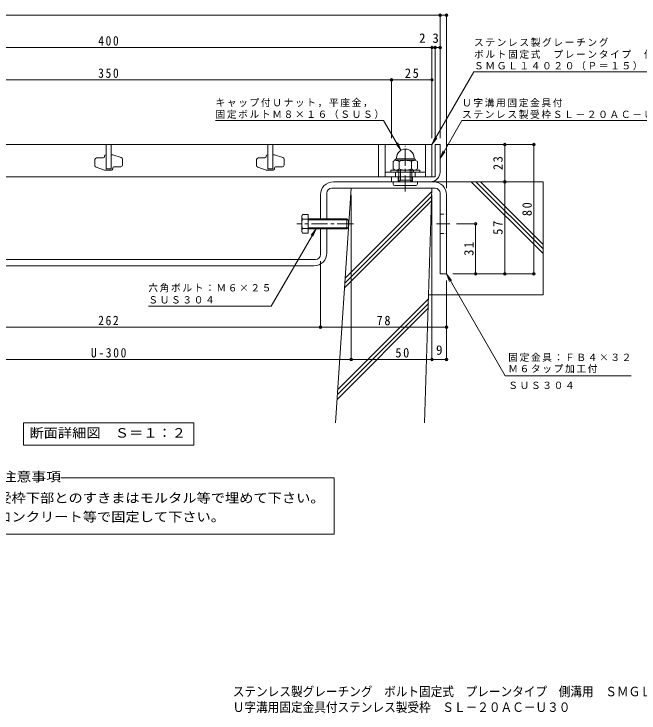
# Model space of a CAD drawing. Units: millimetres on the paper, enlarged 10 times, with parts at other scales. Extents: x -2205 to 2286, y -1959 to 1524.
# Drawn here: x -1155 to 779, y -1959 to 203 of the extents above; entities that cross this region are included whole.
import ezdxf
from ezdxf.enums import TextEntityAlignment as Align

# ---------------------------------------------------------------- set-up
doc = ezdxf.new("R2010")
doc.units = ezdxf.units.MM
doc.header["$LTSCALE"] = 10
doc.header["$PDMODE"] = 32
doc.header["$PDSIZE"] = 8
doc.linetypes.add('CHAIN1', pattern=[8, 5, -1, 1, -1])
doc.linetypes.add('DASHED1', pattern=[1.8, 1.2, -0.6])
for name, color, linetype, lineweight in [('D-1_躯体', 2, 'Continuous', 9), ('D-2_仕上', 3, 'Continuous', 9), ('D-4_文字', 7, 'Continuous', 9), ('D-5_建具', 7, 'Continuous', 9), ('D-6_間仕切', 6, 'Continuous', 9), ('D-8_ハッチ', 3, 'Continuous', 9), ('D-A_インテリア', 2, 'Continuous', 9), ('D-B_衛生陶器', 2, 'Continuous', 9)]:
    doc.layers.add(name, color=color, linetype=linetype, lineweight=lineweight)
doc.layers.add('F-0_F-0ﾚｲﾔ', color=2, linetype='Continuous')
doc.styles.add('ＭＳ ゴシック', font='')
doc.styles.get('ＭＳ ゴシック').set_extended_font_data('MS Gothic')

msp = doc.modelspace()

# ---------------------------------------------------------------- linework, layer by layer
at = {"layer": 'D-1_躯体'}
for p, q in [((148.32, -300.06), (148.32, -201.06)), ((148.32, -201.06), (163.32, -201.06)), ((163.32, -201.06), (163.32, -286.06)), ((33.32, -316.06), (33.32, -301.06)), ((78.32, -316.06), (78.32, -301.06))]:
    msp.add_line(p, q, dxfattribs=at)
msp.add_lwpolyline([(133.32, -316.06), (13.32, -316.06), (13.32, -301.06), (147.32, -301.06)], dxfattribs=at)
for centre, radius in [((133.32, -286.06), 30), ((147.32, -300.06), 1)]:
    msp.add_arc(centre, radius, 270, 0, dxfattribs=at)
at = {"layer": 'D-2_仕上'}
for p, q in [((-869.18, -276.06), (-869.18, -201.06)), ((-854.18, -201.06), (-854.18, -276.06)), ((-369.18, -276.06), (-369.18, -201.06)), ((-354.18, -201.06), (-354.18, -276.06)), ((-26.68, -201.06), (-26.68, -301.06)), ((-6.68, -201.06), (-6.68, -301.06)), ((118.32, -201.06), (118.32, -301.06)), ((-874.18, -238.31), (-874.18, -236.31)), ((-870.18, -232.31), (-869.18, -232.31)), ((-854.18, -232.31), (-849.18, -232.31)), ((-849.18, -232.31), (-822.6, -241.17)), ((-374.18, -238.31), (-374.18, -236.31)), ((-370.18, -232.31), (-369.18, -232.31)), ((-354.18, -232.31), (-349.18, -232.31)), ((-349.18, -232.31), (-322.6, -241.17)), ((-904.18, -266.2), (-904.18, -247.31)), ((-899.18, -242.31), (-878.18, -242.31)), ((-819.18, -245.91), (-819.18, -264.81)), ((-404.18, -266.2), (-404.18, -247.31)), ((-399.18, -242.31), (-378.18, -242.31)), ((-319.18, -245.91), (-319.18, -264.81)), ((-869.18, -276.06), (-854.18, -276.06)), ((-849.18, -273.81), (-849.18, -275.81)), ((-824.18, -269.81), (-845.18, -269.81)), ((-369.18, -276.06), (-354.18, -276.06)), ((-349.18, -273.81), (-349.18, -275.81)), ((-324.18, -269.81), (-345.18, -269.81)), ((138.32, -301.06), (-1861.68, -301.06)), ((118.32, -286.06), (-6.68, -286.06)), ((25.82, -301.06), (25.82, -286.06)), ((85.82, -301.06), (85.82, -286.06))]:
    msp.add_line(p, q, dxfattribs=at)
for points in [[(-1861.68, -201.06), (138.32, -201.06), (138.32, -301.06)], [(-853.18, -279.81), (-874.18, -279.81), (-900.76, -270.95)], [(-353.18, -279.81), (-374.18, -279.81), (-400.76, -270.95)]]:
    msp.add_lwpolyline(points, dxfattribs=at)
for centre, radius, start, end in [((-870.18, -236.31), 4, 90, 180), ((-370.18, -236.31), 4, 90, 180), ((-899.18, -247.31), 5, 90, 180), ((-878.18, -238.31), 4, 270, 0), ((-824.18, -245.91), 5, 0, 71.56505), ((-399.18, -247.31), 5, 90, 180), ((-378.18, -238.31), 4, 270, 0), ((-324.18, -245.91), 5, 0, 71.56505), ((-899.18, -266.2), 5, 180, 251.56505), ((-853.18, -275.81), 4, 270, 0), ((-845.18, -273.81), 4, 90, 180), ((-824.18, -264.81), 5, 270, 0), ((-399.18, -266.2), 5, 180, 251.56505), ((-353.18, -275.81), 4, 270, 0), ((-345.18, -273.81), 4, 90, 180), ((-324.18, -264.81), 5, 270, 0)]:
    msp.add_arc(centre, radius, start, end, dxfattribs=at)
at = {"layer": 'D-4_文字'}
for p, q in [((-1886.68, 198.94), (163.32, 198.94)), ((163.32, 201.94), (163.32, -181.06)), ((163.32, 198.94), (183.32, 198.94)), ((183.32, 201.94), (183.32, -336.06)), ((-1861.68, 98.94), (138.32, 98.94)), ((138.32, 101.94), (138.32, -181.06)), ((138.32, 98.94), (148.32, 98.94)), ((148.32, 101.94), (148.32, -181.06)), ((148.32, 98.94), (163.32, 98.94)), ((13.32, 1.94), (13.32, -181.06)), ((-1736.68, -1.06), (13.32, -1.06)), ((13.32, -1.06), (138.32, -1.06)), ((456.32, -201.06), (183.32, -201.06)), ((363.32, -316.06), (363.32, -201.06)), ((453.32, -601.06), (453.32, -201.06)), ((363.32, -601.06), (363.32, -316.06)), ((-111.68, -868.73), (-111.68, -356.06)), ((138.32, -868.73), (138.32, -356.06)), ((276.32, -446.06), (213.96, -446.06)), ((273.32, -601.06), (273.32, -446.06)), ((-206.68, -768.84), (-206.68, -561.06)), ((456.32, -601.06), (203.32, -601.06)), ((183.32, -868.73), (183.32, -621.06)), ((-1516.68, -765.84), (-206.68, -765.84)), ((-206.68, -765.84), (183.32, -765.84)), ((-1611.68, -865.73), (-111.68, -865.73)), ((-111.68, -865.73), (138.32, -865.73)), ((138.32, -865.73), (183.32, -865.73))]:
    msp.add_line(p, q, dxfattribs=at)
for p in [(163.32, 198.94), (183.32, 198.94), (138.32, 98.94), (148.32, 98.94), (163.32, 98.94), (13.32, -1.06), (138.32, -1.06), (363.32, -201.06), (453.32, -201.06), (363.32, -316.06), (273.32, -446.06), (273.32, -601.06), (363.32, -601.06), (453.32, -601.06), (-206.68, -765.84), (183.32, -765.84), (-111.68, -865.73), (138.32, -865.73), (183.32, -865.73)]:
    msp.add_point(p, dxfattribs=at)
at = {"layer": 'D-5_建具'}
for p, q in [((268.22, 23.94), (893.24, 23.94)), ((-531.15, -126.06), (-11.15, -126.06)), ((-11.15, -126.06), (42.32, -218.68)), ((231.16, -126.06), (163.32, -243.56)), ((231.16, -126.06), (891.18, -126.06)), ((138.32, -201.06), (153.54, -181.22)), ((42.32, -218.68), (27.1, -198.84)), ((42.32, -218.68), (32.75, -195.58)), ((163.32, -243.56), (172.88, -220.46)), ((163.32, -243.56), (178.54, -223.72)), ((-220.39, -461.06), (-235.61, -480.89)), ((365.18, -916.06), (183.32, -601.06)), ((183.32, -601.06), (198.54, -620.89)), ((183.32, -601.06), (192.88, -624.16)), ((-358.96, -701.06), (-738.96, -701.06)), ((754.26, -916.06), (365.18, -916.06)), ((-1124.68, -1061.06), (-598.68, -1061.06)), ((-1124.68, -1061.06), (-1124.68, -1131.06)), ((-598.68, -1061.06), (-598.68, -1131.06)), ((-1124.68, -1131.06), (-598.68, -1131.06)), ((-1009.32, -1231.68), (-164.39, -1231.68)), ((-164.39, -1231.68), (-164.39, -1406.29)), ((-164.39, -1406.29), (-1558.97, -1406.29))]:
    msp.add_line(p, q, dxfattribs=at)
for points in [[(268.22, 23.94), (138.32, -201.06), (147.88, -177.96)], [(-358.96, -701.06), (-220.39, -461.06), (-229.96, -484.16)]]:
    msp.add_lwpolyline(points, dxfattribs=at)
at = {"layer": 'D-6_間仕切'}
for p, q in [((143.32, -316.06), (481.82, -316.06)), ((481.82, -537.97), (259.9, -316.06)), ((481.82, -523.83), (274.05, -316.06)), ((481.82, -509.69), (288.19, -316.06)), ((481.82, -316.06), (481.82, -666.06)), ((-160.02, -1061.06), (-111.68, -336.06)), ((-130.22, -614.1), (138.01, -345.87)), ((138.32, -336.06), (-111.68, -336.06)), ((138.32, -336.06), (115.66, -1061.06)), ((-131.23, -629.25), (137.55, -360.47)), ((-132.24, -644.4), (137.1, -375.07)), ((128, -666.06), (481.82, -666.06)), ((-153.18, -958.53), (127.64, -677.71)), ((-155.2, -988.83), (126.73, -706.9)), ((-154.19, -973.68), (127.18, -692.3))]:
    msp.add_line(p, q, dxfattribs=at)
at = {"layer": 'D-8_ハッチ'}
for p, q in [((-166.68, -316.06), (143.32, -316.06)), ((-171.68, -336.06), (148.32, -336.06)), ((-206.68, -431.06), (-206.68, -356.06)), ((-186.68, -431.06), (-186.68, -351.06)), ((163.32, -351.06), (163.32, -601.06)), ((183.32, -356.06), (183.32, -601.06)), ((-206.68, -541.06), (-206.68, -461.06)), ((-186.68, -536.06), (-186.68, -461.06)), ((-1501.68, -556.06), (-221.68, -556.06)), ((-1496.68, -576.06), (-226.68, -576.06)), ((183.32, -601.06), (163.32, -601.06))]:
    msp.add_line(p, q, dxfattribs=at)
at = {"layer": 'D-8_ハッチ', "linetype": 'DASHED1'}
for p, q in [((163.32, -416.06), (183.32, -416.06)), ((163.32, -476.06), (183.32, -476.06))]:
    msp.add_line(p, q, dxfattribs=at)
at = {"layer": 'D-8_ハッチ', "color": 7, "linetype": 'CHAIN1'}
msp.add_line((152.67, -446.06), (193.96, -446.06), dxfattribs=at)
at = {"layer": 'D-8_ハッチ'}
for centre, radius, start, end in [((-166.68, -356.06), 40, 90, 180), ((143.32, -356.06), 40, 0, 90), ((-171.68, -351.06), 15, 90, 180), ((148.32, -351.06), 15, 0, 90), ((-226.68, -536.06), 40, 270, 0), ((-221.68, -541.06), 15, 270, 0)]:
    msp.add_arc(centre, radius, start, end, dxfattribs=at)
at = {"layer": 'D-A_インテリア'}
for p, q in [((-262.16, -417.19), (-264.68, -421.56)), ((-264.68, -421.56), (-264.68, -470.56)), ((-244.68, -417.19), (-262.16, -417.19)), ((-244.68, -431.62), (-262.16, -431.62)), ((-244.68, -417.19), (-244.68, -474.93)), ((-244.68, -431.06), (-124.68, -431.06)), ((-124.68, -431.06), (-119.68, -436.06)), ((-124.68, -431.06), (-124.68, -461.06)), ((-244.68, -434.06), (-121.68, -434.06)), ((-119.68, -436.06), (-119.68, -456.06)), ((-262.16, -474.93), (-264.68, -470.56)), ((-244.68, -460.49), (-262.16, -460.49)), ((-244.68, -474.93), (-262.16, -474.93)), ((-244.68, -458.06), (-121.68, -458.06)), ((-244.68, -461.06), (-124.68, -461.06)), ((-124.68, -461.06), (-119.68, -456.06))]:
    msp.add_line(p, q, dxfattribs=at)
at = {"layer": 'D-A_インテリア', "color": 7, "linetype": 'CHAIN1'}
msp.add_line((-104.68, -446.06), (-279.68, -446.06), dxfattribs=at)
at = {"layer": 'D-A_インテリア'}
for centre, radius, start, end in [((-222.11, -446.06), 42.57, 160.18087, 199.81913), ((-249.66, -424.41), 14.43, 150.00001, 209.99999), ((-249.66, -467.71), 14.43, 150.00001, 209.99999)]:
    msp.add_arc(centre, radius, start, end, dxfattribs=at)
at = {"layer": 'D-B_衛生陶器', "color": 7, "linetype": 'CHAIN1'}
msp.add_line((55.82, -346.47), (55.82, -204.43), dxfattribs=at)
at = {"layer": 'D-B_衛生陶器'}
for p, q in [((24.81, -249.56), (18.29, -253.32)), ((18.29, -253.32), (18.29, -276.3)), ((23.82, -249.56), (23.82, -250.13)), ((86.83, -249.56), (24.81, -249.56)), ((28.82, -244.56), (28.82, -242.06)), ((82.82, -244.56), (28.82, -244.56)), ((37.05, -253.32), (37.05, -276.3)), ((74.58, -253.32), (74.58, -276.3)), ((82.82, -244.56), (82.82, -242.06)), ((86.83, -249.56), (93.35, -253.32)), ((87.82, -249.56), (87.82, -250.13)), ((93.35, -253.32), (93.35, -276.3)), ((10.82, -280.06), (100.82, -280.06)), ((24.81, -280.06), (18.29, -276.3)), ((30.82, -280.06), (30.82, -286.06)), ((35.82, -316.06), (35.82, -280.06)), ((40.82, -311.06), (40.82, -280.06)), ((70.82, -311.06), (70.82, -280.06)), ((75.82, -316.06), (75.82, -280.06)), ((80.82, -280.06), (80.82, -286.06)), ((86.83, -280.06), (93.35, -276.3)), ((18.32, -322.56), (18.32, -316.06)), ((35.82, -316.06), (40.82, -311.06)), ((40.82, -311.06), (70.82, -311.06)), ((75.82, -316.06), (70.82, -311.06)), ((93.32, -322.56), (93.32, -316.06)), ((23.32, -327.56), (88.32, -327.56))]:
    msp.add_line(p, q, dxfattribs=at)
msp.add_lwpolyline([(100.82, -280.06), (100.82, -286.06), (10.82, -286.06), (10.82, -280.06)], dxfattribs=at)
for centre, radius, start, end in [((55.82, -242.06), 27, 0, 180), ((28.82, -249.56), 5, 90, 180), ((24.81, -271.37), 21.82, 55.84651, 90.00017), ((55.82, -298.23), 48.67, 67.32404, 112.67596), ((86.83, -271.37), 21.82, 89.99983, 124.15349), ((82.82, -249.56), 5, 0, 90), ((24.81, -258.24), 21.82, 269.99983, 304.15349), ((55.82, -231.39), 48.67, 247.32404, 292.67596), ((86.83, -258.24), 21.82, 235.84651, 270.00017), ((23.32, -322.56), 5, 180, 270), ((88.32, -322.56), 5, 270, 0)]:
    msp.add_arc(centre, radius, start, end, dxfattribs=at)

# ---------------------------------------------------------------- texts
at = {"layer": 'D-4_文字', "color": 2, "style": 'ＭＳ ゴシック'}
for s, p in [('2', (98.33, 104.94)), ('3', (139.49, 104.94)), ('9', (150.82, -859.73))]:
    msp.add_text(s, height=29.33, dxfattribs=at).set_placement(p, align=Align.BOTTOM_LEFT)
at = {"layer": 'D-4_文字', "color": 2, "char_height": 29.33, "attachment_point": 7, "style": 'ＭＳ ゴシック'}
for s, insert in [('\\T1.27;\\W0.9;400', (-894.18, 104.94)), ('\\T1.27;\\W0.9;350', (-894.18, 4.94)), ('\\T1.27;\\W0.95;25', (54.57, 4.94)), ('\\T1.27;\\W0.9;262', (-894.18, -759.84)), ('\\T1.27;\\W0.95;78', (-32.93, -759.84)), ('\\T1.28;\\W0.9;U-300', (-916.68, -859.73)), ('\\T1.27;\\W0.95;50', (25, -859.73))]:
    msp.add_mtext(s, dxfattribs=dict(at, insert=insert))
at = {"layer": 'D-4_文字', "color": 2, "char_height": 29.33, "attachment_point": 7, "rotation": 90, "style": 'ＭＳ ゴシック'}
for s, insert in [('\\T1.27;\\W0.95;23', (357.32, -279.81)), ('\\T1.27;\\W0.95;80', (447.32, -422.31)), ('\\T1.27;\\W0.95;57', (357.32, -479.81)), ('\\T1.27;\\W0.95;31', (267.32, -544.81))]:
    msp.add_mtext(s, dxfattribs=dict(at, insert=insert))
at = {"layer": 'D-5_建具', "color": 2, "style": 'ＭＳ ゴシック'}
for s, width, p in [('断面詳細図\u3000Ｓ＝１：２', 1.1, (-1106.68, -1116.06)), ('受枠施工時の注意事項', 1.15, (-1469, -1251.52)), ('Ｕ字溝上端部と受枠下部とのすきまはモルタル等で埋めて下さい。', 1.1, (-1514, -1317.22)), ('固定金具は必ずコンクリート等で固定して下さい。', 1.1, (-1514, -1375.53))]:
    msp.add_text(s, height=29.33, dxfattribs=dict(at, width=width)).set_placement(p, align=Align.BOTTOM_LEFT)
at = {"layer": 'D-5_建具', "char_height": 21.99, "attachment_point": 7, "style": 'ＭＳ ゴシック'}
for s, insert in [('\\T1.17;ステンレス製グレーチング', (268.24, 101.43)), ('\\T1.17;ボルト固定式\u3000プレーンタイプ\u3000側溝用', (268.24, 64.45)), ('\\T1.17;ＳＭＧＬ１４０２０（Ｐ＝１５）', (268.24, 28.7)), ('\\T1.17;キャップ付Ｕナット，平座金，', (-531.15, -85.55)), ('\\T1.17;Ｕ字溝用固定金具付', (231.18, -85.55)), ('\\T1.17;固定ボルトＭ８×１６（ＳＵＳ）', (-531.15, -121.3)), ('\\T1.17;ステンレス製受枠ＳＬ－２０ＡＣ－Ｕ３０', (231.18, -121.3)), ('\\T1.17;六角ボルト：Ｍ６×２５', (-738.96, -657.73)), ('\\T1.17;ＳＵＳ３０４', (-738.96, -692.73)), ('\\T1.17;固定金具：ＦＢ４×３２', (374.26, -872.73)), ('\\T1.17;Ｍ６タップ加工付', (374.26, -907.73)), ('\\T1.17;ＳＵＳ３０４', (374.26, -957.16))]:
    msp.add_mtext(s, dxfattribs=dict(at, insert=insert))
at = {"layer": 'F-0_F-0ﾚｲﾔ', "style": 'ＭＳ ゴシック', "width": 0.9}
for s, p in [('ステンレス製グレーチング\u3000ボルト固定式\u3000プレーンタイプ\u3000側溝用\u3000ＳＭＧＬ\u3000１４０２０（Ｐ＝１５）', (-477.83, -1915.86)), ('Ｕ字溝用固定金具付ステンレス製受枠\u3000ＳＬ－２０ＡＣ－Ｕ３０', (-477.83, -1964.32))]:
    msp.add_text(s, height=29.33, dxfattribs=at).set_placement(p, align=Align.BOTTOM_LEFT)

doc.saveas('drawing.dxf')
